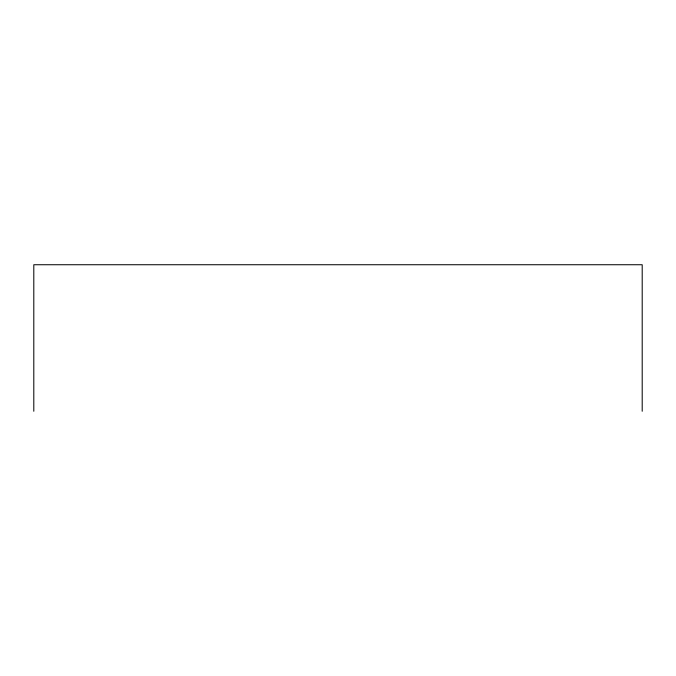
<?xml version="1.0" encoding="UTF-8"?>
<svg xmlns="http://www.w3.org/2000/svg" width="676" height="676" viewBox="0 0 676 676"><rect width="100%" height="100%" fill="white"/><g stroke="black" fill="none" stroke-linecap="round" stroke-linejoin="round"><path stroke-width="1.01" d="M642.2 411.261L642.2 264.738L33.8 264.738L33.8 411.261"/></g></svg>
